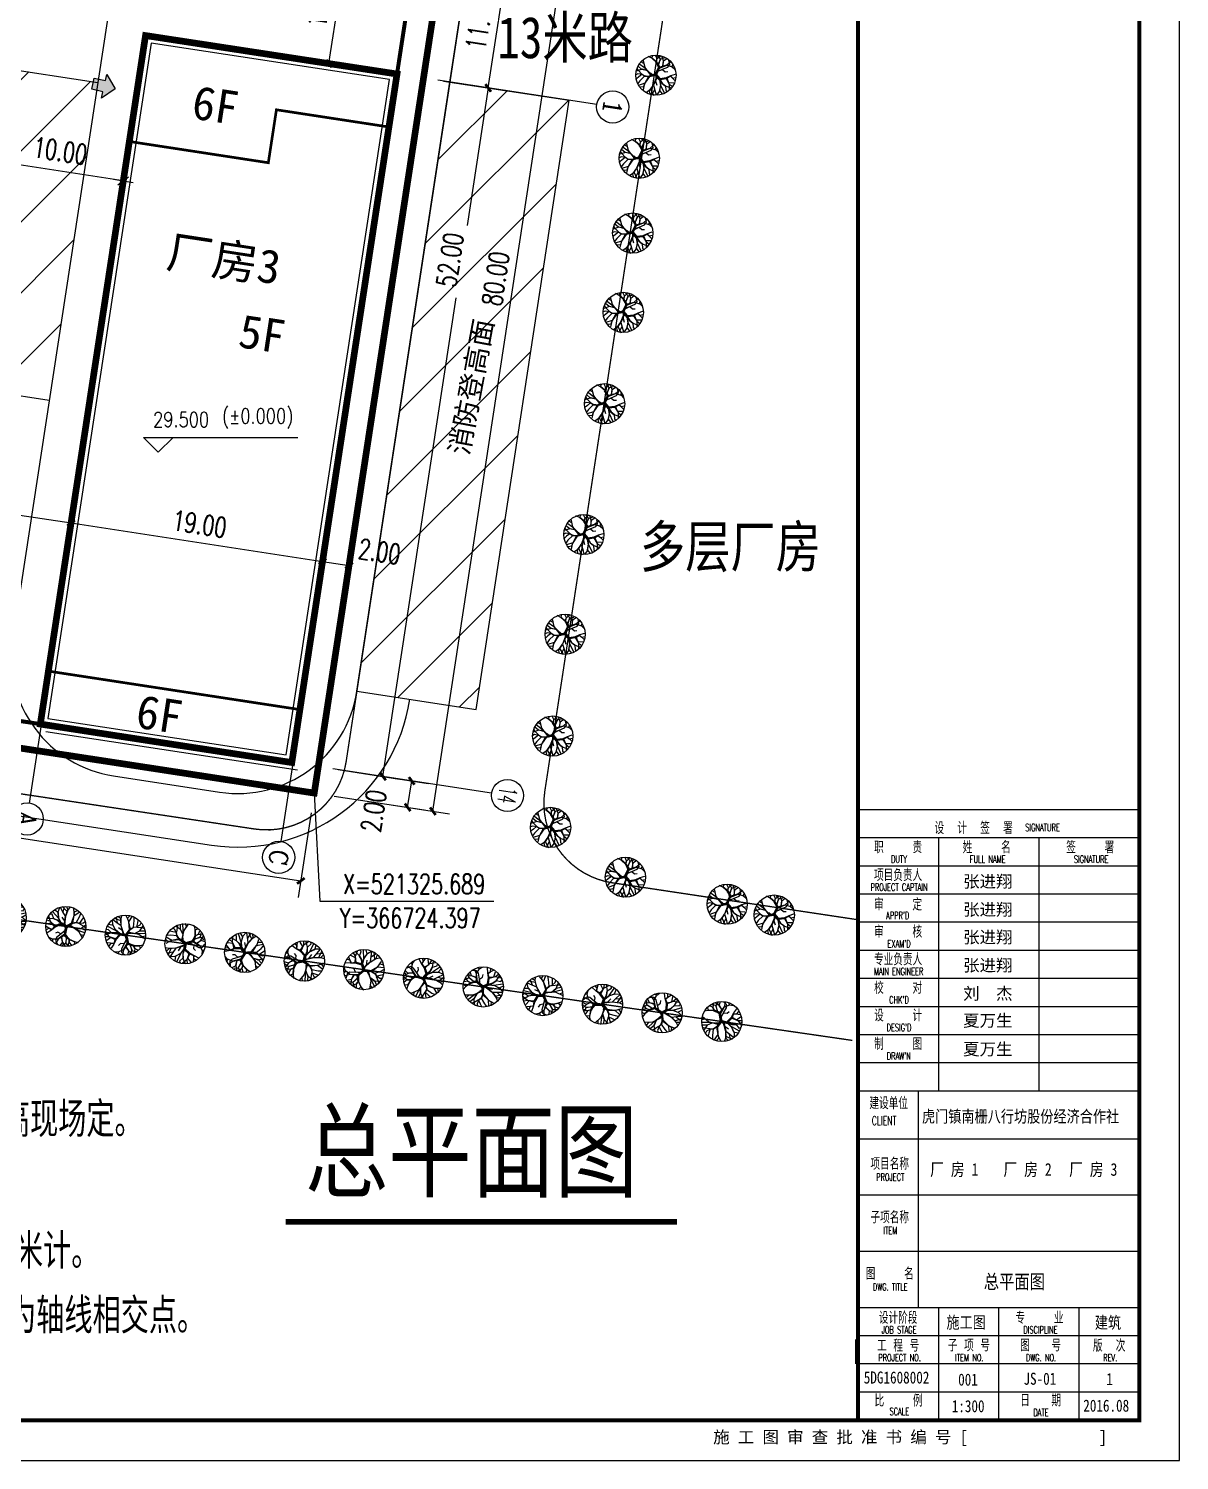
# Model space of a CAD drawing. Extents: x 367348645 to 367600945, y 521264746 to 521442946.
# Drawn here: x 367515007 to 367600945, y 521264746 to 521371633 of the extents above; entities that cross this region are included whole.
import ezdxf
from ezdxf.enums import TextEntityAlignment as Align

# ---------------------------------------------------------------- set-up
doc = ezdxf.new("R2010")
doc.units = 0
doc.header["$LTSCALE"] = 1000
doc.header["$MEASUREMENT"] = 0
doc.linetypes.add('DASH', pattern=[0.35, 0.25, -0.1])
for name, color, linetype in [('0-图框', 4, 'Continuous'), ('0-图签', 2, 'Continuous'), ('AXIS', 3, 'Continuous'), ('AXIS_TEXT', 7, 'Continuous'), ('DIM_COOR', 3, 'Continuous'), ('DIM_SYMB', 3, 'Continuous'), ('DLSS', 5, 'Continuous'), ('PUB_DIM', 3, 'Continuous'), ('PUB_TEXT', 7, 'Continuous'), ('PUB_TITLE', 4, 'Continuous'), ('TREE', 74, 'Continuous'), ('WINDOW', 2, 'Continuous'), ('图框说明', 1, 'Continuous')]:
    doc.layers.add(name, color=color, linetype=linetype)
doc.styles.add('-宋体', font='SimSun.ttf', dxfattribs={"width": 0.8})
doc.styles.add('_HZTXT', font='txt.shx', dxfattribs={"width": 0.8, "bigfont": 'HZTXT.shx'})
doc.styles.add('_TCH_DIM', font='SIMPLEX', dxfattribs={"bigfont": 'GBCBIG'})
doc.styles.add('_TCH_DIM_T3', font='SIMPLEX', dxfattribs={"width": 0.705882, "bigfont": 'GBCBIG'})
doc.styles.add('chc-图签单线文字', font='romanc.shx', dxfattribs={"bigfont": 'hztxt.shx'})
doc.styles.add('chc-图签黑体', font='SIMHEI.TTF', dxfattribs={"width": 0.8})
doc.styles.add('COMPLEX', font='COMPLEX')
doc.styles.add('DIM_FONT', font='SIMPLEX', dxfattribs={"width": 0.7, "bigfont": 'GBCBIG'})
doc.styles.add('TQ', font='SIMHEI.TTF')
doc.styles.add('图框字型st', font='NSimSun.ttf')
doc.dimstyles.new('_TCH_ARCH_MM_M&&500', dxfattribs={"dimtxt": 1487.5, "dimasz": 500, "dimexe": 1250, "dimexo": 1500, "dimgap": 631.25, "dimtad": 1, "dimlfac": 0.001, "dimzin": 0, "dimdsep": 46, "dimtxsty": '_TCH_DIM_T3', "dimblk": 'ARCHTICK', "dimcen": 0.09, "dimclrt": 7, "dimazin": 2, "dimtfac": 1, "dimtdec": 0, "dimtix": 1, "dimtmove": 2, "dimatfit": 3, "dimldrblk": 'ARCHTICK', "dimfxl": 1, "dimtolj": 1, "dimtzin": 0, "dimarcsym": 0})
doc.dimstyles.new('DIMN500', dxfattribs={"dimscale": 5, "dimtxt": 300, "dimasz": 1, "dimexe": 250, "dimexo": 300, "dimgap": 150, "dimtad": 1, "dimdec": 0, "dimzin": 0, "dimdsep": 46, "dimtxsty": 'DIM_FONT', "dimblk": '_DIMX', "dimcen": 0.09, "dimclrt": 7, "dimadec": 0, "dimazin": 0, "dimtfac": 1, "dimtdec": 0, "dimtix": 1, "dimtmove": 2, "dimatfit": 3, "dimldrblk": '_DIMX', "dimfxl": 1, "dimtolj": 1, "dimtzin": 0, "dimarcsym": 0})
pattern_1 = [(45, (-462559.2, 3448.6), (-2651.65043, 2651.65043), [])]

# ---------------------------------------------------------------- blocks, each defined once
blk = doc.blocks.new('$植物$00000094')
for p, q in [((-524, 743, 0), (-671, 837, 0)), ((-524, 583, 0), (-524, 930, 0)), ((-203, 770, 0), (-390, 970, 0)), ((-256, 516, 0), (-176, 850, 0)), ((-176, 850, 0), (-203, 1050, 0)), ((-176, 850, 0), (38, 1064, 0)), ((-42, 970, 0), (-96, 1064, 0)), ((52, 770, 0), (-42, 970, 0)), ((38, 770, 0), (212, 970, 0)), ((212, 970, 0), (172, 1050, 0)), ((199, 556, 0), (359, 997, 0)), ((453, 716, 0), (480, 957, 0)), ((493, 743, 0), (734, 783, 0)), ((-805, 21, 0), (-1072, 48, 0)), ((-952, 289, 0), (-1059, 235, 0)), ((-938, 115, 0), (-1059, -72, 0)), ((-952, 302, 0), (-952, 489, 0)), ((-805, 35, 0), (-952, 302, 0)), ((-805, 35, 0), (-952, 289, 0)), ((-765, 142, 0), (-938, 115, 0)), ((-403, -139, 0), (-805, 35, 0)), ((-443, -179, 0), (-805, 21, 0)), ((-551, 583, 0), (-791, 703, 0)), ((-470, 21, 0), (-765, 142, 0)), ((-484, 222, 0), (-591, 315, 0)), ((-310, 489, 0), (-551, 583, 0)), ((-510, 569, 0), (-524, 743, 0)), ((-283, 529, 0), (-524, 583, 0)), ((-470, 35, 0), (-484, 222, 0)), ((-270, -72, 0), (-470, 35, 0)), ((-203, -72, 0), (-470, 21, 0)), ((-42, 8, 0), (-403, -139, 0)), ((-310, 516, 0), (-203, 770, 0)), ((-243, 489, 0), (-310, 516, 0)), ((-29, 275, 0), (-310, 489, 0)), ((-2, 329, 0), (-256, 516, 0)), ((-176, 409, 0), (-243, 489, 0)), ((-122, 382, 0), (-176, 409, 0)), ((-69, 355, 0), (-122, 382, 0)), ((-42, 289, 0), (-69, 355, 0)), ((-56, -5, 0), (-29, 275, 0)), ((-42, 8, 0), (11, 315, 0)), ((92, 115, 0), (-15, -19, 0)), ((-15, 35, 0), (346, -233, 0)), ((-15, 21, 0), (292, -166, 0)), ((-2, -45, 0), (52, 88, 0)), ((0, 2, 0), (52, 315, 0)), ((0, 2, 0), (25, 289, 0)), ((11, 315, 0), (65, 556, 0)), ((25, 289, 0), (78, 556, 0)), ((25, 115, 0), (480, 289, 0)), ((65, 556, 0), (38, 770, 0)), ((38, -45, 0), (52, 382, 0)), ((78, 556, 0), (52, 770, 0)), ((52, 315, 0), (225, 569, 0)), ((52, 382, 0), (199, 543, 0)), ((52, 88, 0), (480, 275, 0)), ((199, 543, 0), (453, 716, 0)), ((212, 168, 0), (346, 409, 0)), ((225, 569, 0), (493, 743, 0)), ((480, 289, 0), (613, 529, 0)), ((480, 275, 0), (854, 342, 0)), ((480, 275, 0), (854, 329, 0)), ((493, 275, 0), (747, 329, 0)), ((613, 529, 0), (747, 756, 0)), ((613, 503, 0), (894, 583, 0)), ((734, -126, 0), (1042, 75, 0)), ((747, 329, 0), (854, 703, 0)), ((854, 342, 0), (948, 476, 0)), ((854, 329, 0), (1015, 302, 0)), ((-831, -259, 0), (-1059, -219, 0)), ((-818, -433, 0), (-992, -326, 0)), ((-831, -259, 0), (-952, -500, 0)), ((-684, -580, 0), (-912, -567, 0)), ((-631, -72, 0), (-831, -259, 0)), ((-617, -86, 0), (-831, -246, 0)), ((-497, -313, 0), (-818, -433, 0)), ((-805, -446, 0), (-818, -660, 0)), ((-484, -286, 0), (-805, -446, 0)), ((-671, -580, 0), (-738, -767, 0)), ((-497, -460, 0), (-684, -580, 0)), ((-537, -500, 0), (-658, -580, 0)), ((-430, -139, 0), (-617, -86, 0)), ((-470, -166, 0), (-537, -500, 0)), ((-524, -487, 0), (-497, -807, 0)), ((-377, -166, 0), (-510, -446, 0)), ((-510, -446, 0), (-484, -807, 0)), ((-390, -139, 0), (-497, -460, 0)), ((-417, -152, 0), (-497, -406, 0)), ((-457, -192, 0), (-497, -313, 0)), ((-430, -206, 0), (-497, -500, 0)), ((-350, -152, 0), (-457, -192, 0)), ((-15, -5, 0), (-443, -179, 0)), ((-29, -72, 0), (-430, -206, 0)), ((-42, -32, 0), (-377, -166, 0)), ((-29, -59, 0), (-350, -152, 0)), ((25, -86, 0), (-270, -72, 0)), ((-29, -32, 0), (-203, -72, 0)), ((118, -714, 0), (-96, -1075, 0)), ((-56, -5, 0), (292, -192, 0)), ((-15, -59, 0), (185, -192, 0)), ((-2, -86, 0), (359, -246, 0)), ((118, -126, 0), (132, -286, 0)), ((185, -192, 0), (118, -714, 0)), ((132, -126, 0), (159, -714, 0)), ((145, -139, 0), (145, -487, 0)), ((145, -487, 0), (319, -754, 0)), ((159, -513, 0), (306, -754, 0)), ((159, -714, 0), (212, -1088, 0)), ((292, -166, 0), (480, -380, 0)), ((292, -192, 0), (466, -393, 0)), ((306, -192, 0), (734, -112, 0)), ((306, -754, 0), (600, -901, 0)), ((319, -754, 0), (346, -1021, 0)), ((346, -233, 0), (734, -112, 0)), ((359, -246, 0), (466, -406, 0)), ((466, -393, 0), (506, -567, 0)), ((480, -380, 0), (506, -553, 0)), ((480, -393, 0), (827, -393, 0)), ((493, -580, 0), (493, -847, 0)), ((506, -553, 0), (640, -740, 0)), ((506, -567, 0), (720, -593, 0)), ((640, -740, 0), (747, -781, 0)), ((720, -593, 0), (881, -607, 0)), ((734, -112, 0), (921, -19, 0)), ((734, -112, 0), (1055, -273, 0)), ((827, -393, 0), (1015, -366, 0)), ((921, -19, 0), (1055, -126, 0)), ((-497, -807, 0), (-631, -874, 0)), ((-484, -807, 0), (-417, -1021, 0)), ((11, -914, 0), (65, -1088, 0)), ((493, -847, 0), (466, -981, 0))]:
    blk.add_line(p, q)
blk.add_circle((0, 2, 0), 1086)
blk = doc.blocks.new('_ArchTick')
at = {"color": 0, "linetype": 'ByBlock', "const_width": 0.4}
blk.add_lwpolyline([(-0.5, -0.5), (0.5, 0.5)], dxfattribs=at)
blk = doc.blocks.new('*D15')
at = {"color": 0, "linetype": 'ByBlock'}
for p, q in [((366702592, 521098116), (366703298, 521102734)), ((366733753, 521096814), (366703109, 521101498)), ((366733236, 521093432), (366733942, 521098049))]:
    blk.add_line(p, q, dxfattribs=at)
at = {"layer": 'Defpoints', "color": 0, "linetype": 'ByBlock'}
for p in [(366703109, 521101498), (366702365, 521096634), (366733010, 521091950)]:
    blk.add_point(p, dxfattribs=at)
at = {"color": 0, "linetype": 'ByBlock', "xscale": 500, "yscale": 500, "zscale": 500}
for p, rotation in [((366703109, 521101498), 171.309527868228), ((366733753, 521096814), 351.309527868228)]:
    blk.add_blockref('_ArchTick', p, dxfattribs=dict(at, rotation=rotation))
at = {"color": 7, "linetype": 'ByBlock', "insert": (366718223, 521097797), "char_height": 1487.5, "attachment_point": 5, "rotation": 171.30953, "style": '_TCH_DIM_T3'}
blk.add_mtext('\\A1;31.00', dxfattribs=at)
blk = doc.blocks.new('*D24')
at = {"color": 0, "linetype": 'ByBlock'}
for p, q in [((366689512, 521062181), (366688747, 521057177)), ((366706811, 521059536), (366706046, 521054533)), ((366688936, 521058413), (366706235, 521055769))]:
    blk.add_line(p, q, dxfattribs=at)
at = {"layer": 'Defpoints', "color": 0, "linetype": 'ByBlock'}
for p in [(366689739, 521063663), (366707038, 521061019), (366706235, 521055769)]:
    blk.add_point(p, dxfattribs=at)
at = {"color": 0, "linetype": 'ByBlock', "xscale": 500, "yscale": 500, "zscale": 500}
for p, rotation in [((366688936, 521058413), 171.3096467845225), ((366706235, 521055769), 351.3096467845224)]:
    blk.add_blockref('_ArchTick', p, dxfattribs=dict(at, rotation=rotation))
at = {"color": 7, "linetype": 'ByBlock', "insert": (366697793, 521058450), "char_height": 1487.5, "attachment_point": 5, "rotation": 351.30965, "style": '_TCH_DIM_T3'}
blk.add_mtext('\\A1;17.50', dxfattribs=at)
blk = doc.blocks.new('*D25')
at = {"color": 0, "linetype": 'ByBlock'}
for p, q in [((366706811, 521059536), (366706046, 521054533)), ((366706235, 521055769), (366725017, 521052898)), ((366725593, 521056666), (366724828, 521051662))]:
    blk.add_line(p, q, dxfattribs=at)
at = {"layer": 'Defpoints', "color": 0, "linetype": 'ByBlock'}
for p in [(366707038, 521061019), (366725819, 521058148), (366725017, 521052898)]:
    blk.add_point(p, dxfattribs=at)
at = {"color": 0, "linetype": 'ByBlock', "xscale": 500, "yscale": 500, "zscale": 500}
for p, rotation in [((366706235, 521055769), 171.3096467842844), ((366725017, 521052898), 351.3096467842844)]:
    blk.add_blockref('_ArchTick', p, dxfattribs=dict(at, rotation=rotation))
at = {"color": 7, "linetype": 'ByBlock', "insert": (366715834, 521055692), "char_height": 1487.5, "attachment_point": 5, "rotation": 351.30965, "style": '_TCH_DIM_T3'}
blk.add_mtext('\\A1;19.00', dxfattribs=at)
blk = doc.blocks.new('*D26')
at = {"color": 0, "linetype": 'ByBlock'}
for p, q in [((366725593, 521056666), (366724828, 521051662)), ((366727570, 521056363), (366726806, 521051360)), ((366725017, 521052898), (366726995, 521052595))]:
    blk.add_line(p, q, dxfattribs=at)
at = {"layer": 'Defpoints', "color": 0, "linetype": 'ByBlock'}
for p in [(366725819, 521058148), (366727797, 521057846), (366726995, 521052595)]:
    blk.add_point(p, dxfattribs=at)
at = {"color": 0, "linetype": 'ByBlock', "xscale": 500, "yscale": 500, "zscale": 500}
for p, rotation in [((366725017, 521052898), 171.3096467850951), ((366726995, 521052595), 351.3096467850951)]:
    blk.add_blockref('_ArchTick', p, dxfattribs=dict(at, rotation=rotation))
at = {"color": 7, "linetype": 'ByBlock', "insert": (366729278, 521053637), "char_height": 1487.5, "attachment_point": 5, "rotation": 351.30965, "style": '_TCH_DIM_T3'}
blk.add_mtext('\\A1;2.00', dxfattribs=at)
blk = doc.blocks.new('*D27')
at = {"color": 0, "linetype": 'ByBlock'}
for p, q in [((367554171, 521392766), (367558520, 521392101)), ((367545196, 521313209), (367557284, 521392290)), ((367542083, 521313685), (367546432, 521313020))]:
    blk.add_line(p, q, dxfattribs=at)
at = {"layer": 'Defpoints', "color": 0, "linetype": 'ByBlock'}
for p in [(367552688, 521392993), (367557284, 521392290), (367540600, 521313912)]:
    blk.add_point(p, dxfattribs=at)
at = {"color": 0, "linetype": 'ByBlock', "xscale": 500, "yscale": 500, "zscale": 500}
for p, rotation in [((367557284, 521392290), 81.30926966846582), ((367545196, 521313209), 261.3092696684658)]:
    blk.add_blockref('_ArchTick', p, dxfattribs=dict(at, rotation=rotation))
at = {"color": 7, "linetype": 'ByBlock', "insert": (367549881, 521352957), "char_height": 1487.5, "attachment_point": 5, "rotation": 81.30927, "style": '_TCH_DIM_T3'}
blk.add_mtext('\\A1;80.00', dxfattribs=at)
blk = doc.blocks.new('*D28')
at = {"color": 0, "linetype": 'ByBlock'}
for p, q in [((367538122, 521316314), (367544848, 521315285)), ((367543310, 521313497), (367543613, 521315474)), ((367537820, 521314337), (367544546, 521313308))]:
    blk.add_line(p, q, dxfattribs=at)
at = {"layer": 'Defpoints', "color": 0, "linetype": 'ByBlock'}
for p in [(367536639, 521316540), (367536337, 521314563), (367543613, 521315474)]:
    blk.add_point(p, dxfattribs=at)
at = {"color": 0, "linetype": 'ByBlock', "xscale": 500, "yscale": 500, "zscale": 500}
for p, rotation in [((367543613, 521315474), 81.30926966821497), ((367543310, 521313497), 261.309269668215)]:
    blk.add_blockref('_ArchTick', p, dxfattribs=dict(at, rotation=rotation))
at = {"color": 7, "linetype": 'ByBlock', "insert": (367540774, 521313222), "char_height": 1487.5, "attachment_point": 5, "rotation": 81.30927, "style": '_TCH_DIM_T3'}
blk.add_mtext('\\A1;2.00', dxfattribs=at)
blk = doc.blocks.new('*D29')
at = {"color": 0, "linetype": 'ByBlock'}
for p, q in [((367545979, 521367717), (367550564, 521367016)), ((367549329, 521367205), (367547758, 521356927)), ((367541471, 521315802), (367546932, 521351527)), ((367538122, 521316314), (367542707, 521315613))]:
    blk.add_line(p, q, dxfattribs=at)
at = {"layer": 'Defpoints', "color": 0, "linetype": 'ByBlock'}
for p in [(367544496, 521367943), (367549329, 521367205), (367536639, 521316540)]:
    blk.add_point(p, dxfattribs=at)
at = {"color": 0, "linetype": 'ByBlock', "xscale": 500, "yscale": 500, "zscale": 500}
for p, rotation in [((367549329, 521367205), 81.30926966844886), ((367541471, 521315802), 261.3092696684488)]:
    blk.add_blockref('_ArchTick', p, dxfattribs=dict(at, rotation=rotation))
at = {"color": 7, "linetype": 'ByBlock', "insert": (367546469, 521354361), "char_height": 1487.5, "attachment_point": 5, "rotation": 81.30927, "style": '_TCH_DIM_T3'}
blk.add_mtext('\\A1;52.00', dxfattribs=at)
blk = doc.blocks.new('*D30')
at = {"color": 0, "linetype": 'ByBlock'}
for p, q in [((367547407, 521377060), (367551993, 521376359)), ((367549329, 521367205), (367550757, 521376548)), ((367545979, 521367717), (367550564, 521367016))]:
    blk.add_line(p, q, dxfattribs=at)
at = {"layer": 'Defpoints', "color": 0, "linetype": 'ByBlock'}
for p in [(367545925, 521377287), (367550757, 521376548), (367544496, 521367943)]:
    blk.add_point(p, dxfattribs=at)
at = {"color": 0, "linetype": 'ByBlock', "xscale": 500, "yscale": 500, "zscale": 500}
for p, rotation in [((367550757, 521376548), 81.30926966831778), ((367549329, 521367205), 261.3092696683178)]:
    blk.add_blockref('_ArchTick', p, dxfattribs=dict(at, rotation=rotation))
at = {"color": 7, "linetype": 'ByBlock', "insert": (367548684, 521372084), "char_height": 1487.5, "attachment_point": 5, "rotation": 81.30927, "style": '_TCH_DIM_T3'}
blk.add_mtext('\\A1;11.00', dxfattribs=at)
blk = doc.blocks.new('*D31')
at = {"color": 0, "linetype": 'ByBlock'}
for p, q in [((367388507, 521335641), (367387543, 521329336)), ((367387732, 521330571), (367535335, 521308009)), ((367536110, 521313080), (367535146, 521306774))]:
    blk.add_line(p, q, dxfattribs=at)
at = {"layer": 'Defpoints', "color": 0, "linetype": 'ByBlock'}
for p in [(367388734, 521337124), (367536337, 521314562), (367535335, 521308009)]:
    blk.add_point(p, dxfattribs=at)
at = {"color": 0, "linetype": 'ByBlock', "xscale": 500, "yscale": 500, "zscale": 500}
for p, rotation in [((367387732, 521330571), 171.3092696684677), ((367535335, 521308009), 351.3092696684677)]:
    blk.add_blockref('_ArchTick', p, dxfattribs=dict(at, rotation=rotation))
at = {"color": 7, "linetype": 'ByBlock', "insert": (367470240, 521319446), "char_height": 1487.5, "attachment_point": 5, "rotation": 351.30927, "style": '_TCH_DIM_T3'}
blk.add_mtext('\\A1;149.32', dxfattribs=at)
blk = doc.blocks.new('_AXISO')
blk.add_circle((0, 0), 0.5)
at = {"layer": 'AXIS_TEXT', "style": 'COMPLEX', "width": 1.041667}
blk.add_attdef('A', text='', height=0.56, dxfattribs=at).set_placement((-0.25, -0.28), (0.25, -0.28), align=Align.FIT)
blk = doc.blocks.new('_DIMX')
blk.add_line((-150, 0), (150, 0))
blk.add_lwpolyline([(-70, -70), (70, 70)])
blk = doc.blocks.new('*D38')
at = {"color": 0, "linetype": 'ByBlock'}
for p, q in [((367513131, 521367913), (367512005, 521360546)), ((367523017, 521366402), (367521890, 521359035)), ((367522074, 521360271), (367512199, 521361780))]:
    blk.add_line(p, q, dxfattribs=at)
at = {"layer": 'Defpoints', "color": 0, "linetype": 'ByBlock'}
for p in [(367513358, 521369396), (367523243, 521367885), (367512194, 521361781)]:
    blk.add_point(p, dxfattribs=at)
at = {"color": 0, "linetype": 'ByBlock', "xscale": 5, "yscale": 5, "zscale": 5}
for p, rotation in [((367512194, 521361781), 171.3092696691357), ((367522079, 521360270), 351.3092696691357)]:
    blk.add_blockref('_DIMX', p, dxfattribs=dict(at, rotation=rotation))
at = {"color": 7, "linetype": 'ByBlock', "insert": (367517363, 521362508), "char_height": 1500, "attachment_point": 5, "rotation": 351.30927, "style": 'DIM_FONT'}
blk.add_mtext('\\A1;10.00', dxfattribs=at)
blk = doc.blocks.new('*D45')
at = {"color": 0, "linetype": 'ByBlock'}
for p, q in [((367536853, 521387624), (367541438, 521386923)), ((367537438, 521369022), (367540203, 521387112)), ((367534088, 521369534), (367538673, 521368833))]:
    blk.add_line(p, q, dxfattribs=at)
at = {"layer": 'Defpoints', "color": 0, "linetype": 'ByBlock'}
for p in [(367535370, 521387850), (367540203, 521387112), (367532605, 521369761)]:
    blk.add_point(p, dxfattribs=at)
at = {"color": 0, "linetype": 'ByBlock', "xscale": 500, "yscale": 500, "zscale": 500}
for p, rotation in [((367540203, 521387112), 81.30939450490757), ((367537438, 521369022), 261.3093945049076)]:
    blk.add_blockref('_ArchTick', p, dxfattribs=dict(at, rotation=rotation))
at = {"color": 7, "linetype": 'ByBlock', "insert": (367536770, 521373754), "char_height": 1487.5, "attachment_point": 5, "rotation": 81.30939, "style": '_TCH_DIM_T3'}
blk.add_mtext('\\A1;18.30', dxfattribs=at)

msp = doc.modelspace()

# ---------------------------------------------------------------- hatches: boundary and pattern name
h = msp.add_hatch()
h.set_pattern_fill('ANSI31', color=9, scale=30000, style=0)
h.set_pattern_definition(pattern_1)
h.paths.add_polyline_path([(367520167.184, 521367615.008), (367507316.721, 521369579.278), (367504747.829, 521352774.894), (367439206.413, 521362792.847), (367438148.753, 521355873.211), (367503690.025, 521345855.281), (367516540.822, 521343890.96)])
h.paths.add_polyline_path([(367512033.001, 521351810.356), (367514145.077, 521363029.955), (367511221.43, 521363580.329), (367509109.353, 521352360.729)], flags=24)
h.paths.add_polyline_path([(367465573.546, 521354714.197), (367476793.145, 521352602.12), (367477343.518, 521355525.768), (367466123.919, 521357637.844)], flags=24)
h = msp.add_hatch()
h.set_pattern_fill('ANSI31', color=9, scale=30000, style=0)
h.set_pattern_definition(pattern_1)
h.paths.add_polyline_path([(367555369.824, 521366281.17), (367546473.159, 521367641.078), (367539522.513, 521322169.202), (367548419.178, 521320809.294)])
h.paths.add_polyline_path([(367548490.762, 521339251.942), (367550602.839, 521350471.541), (367547679.191, 521351021.914), (367545567.115, 521339802.315)], flags=24)
at = {"layer": 'WINDOW'}
msp.add_hatch(color=256, dxfattribs=at).paths.add_polyline_path([(367520742.41, 521367754.945), (367519911.692, 521367945.178), (367519721.847, 521367116.149), (367520552.565, 521366925.917), (367520444.294, 521366453.112), (367521468.67, 521367145.566), (367520846.232, 521368208.32)])

# ---------------------------------------------------------------- linework, layer by layer
at = {"color": 3}
for p, q in [((367523793.614, 521391339.511), (367513821.028, 521326097.773)), ((367546473.159, 521367641.078), (367549667.185, 521388536.745)), ((367507316.721, 521369579.278), (367520167.184, 521367615.008)), ((367539522.513, 521322169.202), (367546473.159, 521367641.078)), ((367546473.159, 521367641.078), (367555369.824, 521366281.17)), ((367548419.178, 521320809.294), (367555369.824, 521366281.17)), ((367503690.025, 521345855.281), (367516540.822, 521343890.96)), ((367539522.513, 521322169.202), (367548419.178, 521320809.294)), ((367521357.843, 521315841.191), (367529265.998, 521314632.436)), ((367499006.04, 521315211.19), (367528661.621, 521310678.358))]:
    msp.add_line(p, q, dxfattribs=at)
for p, q in [((367523737.237, 521371116.399), (367542519.085, 521368245.482)), ((367535080.887, 521316272.67), (367516299.038, 521319143.587))]:
    msp.add_line(p, q)
at = {"linetype": 'Continuous'}
for p, q in [((367519720.612, 521367110.76), (367519911.941, 521367946.265)), ((367519906.79, 521367946.3), (367520742.41, 521367754.945)), ((367520742.41, 521367754.945), (367520846.232, 521368208.32)), ((367520846.232, 521368208.32), (367521468.67, 521367145.566)), ((367520552.565, 521366925.917), (367519716.944, 521367117.272)), ((367521468.67, 521367145.566), (367520444.294, 521366453.112)), ((367520444.294, 521366453.112), (367520552.565, 521366925.917))]:
    msp.add_line(p, q, dxfattribs=at)
for points in [[(367356144.58, 521439945.751), (367576944.58, 521439945.751), (367576944.58, 521267745.751), (367356144.58, 521267745.751), (367356144.58, 521439945.751)], [(367534662.178, 521316842.479), (367546145.774, 521391969.407), (367415334.479, 521411964.086), (367395799.44, 521352281.045), (367415757.541, 521345748.498)], [(367576514.646, 521296099.48), (367387521.449, 521323466.863), (367383110.449, 521321778.863), (367373575.678, 521292837.196)]]:
    msp.add_lwpolyline(points)
at = {"color": 1, "linetype": 'DASH', "ltscale": 5, "const_width": 500}
msp.add_lwpolyline([(367548425.014, 521393644.251), (367536337.014, 521314563.251), (367388734.014, 521337124.251), (367413961.014, 521414197.251)], close=True, dxfattribs=at)
at = {"color": 2, "linetype": 'DASH', "ltscale": 5, "const_width": 300}
msp.add_lwpolyline([(367546145.774, 521391969.407), (367534662.177, 521316842.476), (367391368.833, 521338744.749), (367415334.479, 521411964.086)], close=True, dxfattribs=at)
at = {"color": 4, "const_width": 500}
msp.add_lwpolyline([(367534661.839, 521316842.528), (367542519.085, 521368245.482), (367523737.237, 521371116.399), (367515879.99, 521319713.445)], close=True, dxfattribs=at)
msp.add_lwpolyline([(367534243.13, 521317412.337), (367541949.276, 521367826.773), (367524155.946, 521370546.589), (367516449.8, 521320132.153)], close=True)
at = {"color": 4, "const_width": 200}
for points in [[(367541914.682, 521364291.408), (367533512.276, 521365575.766), (367532907.872, 521361621.693), (367522528.43, 521363208.252)], [(367516484.394, 521323667.518), (367535266.243, 521320796.601)]]:
    msp.add_lwpolyline(points, dxfattribs=at)
at = {"color": 3}
for centre, radius, start, end in [((367522717.693, 521324737.865), 9000, 171.30926967, 261.30964678), ((367530625.848, 521323529.11), 9000, 261.30964678, 351.30926967), ((367530625.848, 521323529.11), 13000, 261.30964678, 351.30926967)]:
    msp.add_arc(centre, radius, start, end, dxfattribs=at)
at = {"layer": '0-图框'}
for p, q in [((367576944.58, 521313340.792), (367597944.58, 521313340.792)), ((367576944.58, 521311240.792), (367597944.58, 521311240.792)), ((367576944.58, 521311240.792), (367597944.58, 521311240.792)), ((367582944.58, 521311240.792), (367582944.58, 521292340.792)), ((367590444.58, 521311240.792), (367590444.58, 521292340.792)), ((367576944.58, 521309140.792), (367597944.58, 521309140.792)), ((367576944.58, 521307040.792), (367597944.58, 521307040.792)), ((367576944.58, 521307040.792), (367597944.58, 521307040.792)), ((367576944.58, 521307040.792), (367597944.58, 521307040.792)), ((367576944.58, 521304940.792), (367597944.58, 521304940.792)), ((367576944.58, 521304940.792), (367597944.58, 521304940.792)), ((367576944.58, 521304940.792), (367597944.58, 521304940.792)), ((367576944.58, 521302840.792), (367597944.58, 521302840.792)), ((367576944.58, 521302840.792), (367597944.58, 521302840.792)), ((367576944.58, 521302840.792), (367597944.58, 521302840.792)), ((367576944.58, 521300740.792), (367597944.58, 521300740.792)), ((367576944.58, 521300740.792), (367597944.58, 521300740.792)), ((367576944.58, 521298640.792), (367597944.58, 521298640.792)), ((367576944.58, 521296540.792), (367597944.58, 521296540.792)), ((367576944.58, 521294440.792), (367597944.58, 521294440.792)), ((367576944.58, 521292340.792), (367597944.58, 521292340.792)), ((367576944.58, 521292340.792), (367597944.58, 521292340.792)), ((367581444.58, 521292340.792), (367581444.58, 521280345.751)), ((367576944.58, 521288745.751), (367597944.58, 521288745.751)), ((367597944.58, 521284545.751), (367576944.58, 521284545.751)), ((367597944.58, 521280345.751), (367576944.58, 521280345.751)), ((367597944.58, 521280345.751), (367576944.58, 521280345.751)), ((367581444.58, 521280345.751), (367581444.58, 521276145.751)), ((367576944.58, 521276145.751), (367597944.58, 521276145.751)), ((367582944.58, 521276145.751), (367582944.58, 521267745.751)), ((367587444.58, 521276145.751), (367587444.58, 521274045.751)), ((367593444.58, 521276145.751), (367593444.58, 521267745.751)), ((367597944.58, 521274045.751), (367576944.58, 521274045.751)), ((367587444.58, 521274045.751), (367587444.58, 521267745.751)), ((367597944.58, 521271945.751), (367576944.58, 521271945.751)), ((367597944.58, 521269845.751), (367576944.58, 521269845.751))]:
    msp.add_line(p, q, dxfattribs=at)
msp.add_lwpolyline([(367348644.58, 521264745.751), (367600944.58, 521264745.751), (367600944.58, 521442945.751), (367348644.58, 521442945.751)], close=True, dxfattribs=at)
at = {"layer": '0-图框', "const_width": 300}
msp.add_lwpolyline([(367356144.58, 521267745.751), (367597944.58, 521267745.751), (367597944.58, 521439945.751), (367356144.58, 521439945.751)], close=True, dxfattribs=at)
for points in [[(367576944.58, 521267745.751), (367576944.58, 521439945.752)], [(367576944.58, 521267745.751), (367576944.58, 521439945.751)]]:
    msp.add_lwpolyline(points, dxfattribs=at)
at = {"layer": '0-图框'}
msp.add_lwpolyline([(367356144.58, 521267745.751), (367597944.58, 521267745.751)], dxfattribs=at)
for p in [(367597944.58, 521357145.751), (367577904.929, 521267745.751)]:
    msp.add_point(p, dxfattribs=at)
at = {"layer": 'AXIS'}
for p, q in [((367557439.802, 521365965.048), (367545577.559, 521367778.108)), ((367515084.462, 521313818.692), (367516897.522, 521325680.936)), ((367533866.348, 521310948.015), (367535679.407, 521322810.258)), ((367549583.211, 521314561.994), (367537720.968, 521316375.054))]:
    msp.add_line(p, q, dxfattribs=at)
at = {"layer": 'DIM_COOR', "color": 3}
for p, q in [((367536337.014, 521314563.251), (367536753, 521306504.443)), ((367536753, 521306504.443), (367549737.364, 521306504.443))]:
    msp.add_line(p, q, dxfattribs=at)
at = {"layer": 'DIM_SYMB', "const_width": 420}
msp.add_lwpolyline([(367534194.953, 521282561.274), (367563422.706, 521282561.274)], dxfattribs=at)
at = {"layer": 'DLSS', "color": 0, "linetype": 'Continuous', "flags": 128}
msp.add_lwpolyline([(367417984.383, 521417159.896, 100, 100, 0), (367448994.383, 521412423.896, 100, 100, 0), (367484840.383, 521406908.896, 100, 100, 0), (367544994.019, 521397591.948, 100, 100, -0.4136328796), (367550006.764, 521390756.042, 100, 100, 0), (367538718.277, 521316905.539, 100, 100, -0.4135001647), (367531895.014, 521311878.843, 100, 100, 0), (367450884.383, 521324059.896, 0, 0, 0)], format="xyseb", dxfattribs=at)
at = {"layer": 'DLSS', "color": 0, "linetype": 'Continuous', "const_width": 100, "flags": 128}
msp.add_lwpolyline([(367576944.58, 521305105.027), (367558594.949, 521307864.144, -0.4149273201), (367553555.992, 521314704.051), (367564826.45, 521388436.602, -0.4147944837), (367571675.924, 521393459.298), (367576944.58, 521392643.258)], format="xyb", dxfattribs=at)
msp.add_lwpolyline([(367387521.449, 521323466.863), (367387521.449, 521323466.863), (367576514.646, 521296099.48)], dxfattribs=at)
at = {"layer": 'PUB_DIM'}
for p, q in [((367524690.701, 521340005.684), (367523581.901, 521341114.484)), ((367523581.901, 521341114.484), (367525799.501, 521341114.484)), ((367525799.501, 521341114.484), (367524690.701, 521340005.684)), ((367525799.501, 521341114.484), (367535104.822, 521341114.484))]:
    msp.add_line(p, q, dxfattribs=at)
at = {"layer": 'PUB_TITLE', "color": 4}
msp.add_lwpolyline([(367348644.58, 521264745.751), (367600944.58, 521264745.751), (367600944.58, 521442945.751), (367348644.58, 521442945.751)], close=True, dxfattribs=at)
at = {"layer": 'PUB_TITLE', "color": 4, "const_width": 300}
msp.add_lwpolyline([(367356144.58, 521267745.751), (367597944.58, 521267745.751), (367597944.58, 521439945.751), (367356144.58, 521439945.751)], close=True, dxfattribs=at)
at = {"layer": '图框说明'}
msp.add_line((367576783.413, 521271956.516), (367576783.413, 521273780.779), dxfattribs=at)

# ---------------------------------------------------------------- block references
at = {"layer": 'AXIS'}
ref = msp.add_blockref('_AXISO', (367558626.027, 521365783.742), dxfattribs=dict(at, xscale=2400, yscale=2400, zscale=2400, rotation=261.31))
ref.add_attrib('A', '1', dxfattribs={"layer": 'AXIS_TEXT', "height": 1344, "rotation": 261.31, "style": 'COMPLEX', "width": 2.083333}).set_placement((367558052.394, 521366478.386), (367557871.088, 521365292.162), align=Align.FIT)
ref = msp.add_blockref('_AXISO', (367550769.435, 521314380.688), dxfattribs=dict(at, xscale=2400, yscale=2400, zscale=2400, rotation=261.31))
ref.add_attrib('A', '14', dxfattribs={"layer": 'AXIS_TEXT', "height": 1344, "rotation": 261.31, "style": 'COMPLEX', "width": 0.604839}).set_placement((367550195.803, 521315075.332), (367550014.497, 521313889.107), align=Align.FIT)
at = {"layer": 'AXIS', "xscale": 2400, "yscale": 2400, "zscale": 2400, "rotation": 261.31}
msp.add_blockref('_AXISO', (367514903.156, 521312632.468), dxfattribs=at).add_auto_attribs({'A': 'A'})
at = {"layer": 'AXIS'}
ref = msp.add_blockref('_AXISO', (367533685.042, 521309761.79), dxfattribs=dict(at, xscale=2400, yscale=2400, zscale=2400, rotation=261.31))
ref.add_attrib('A', 'C', dxfattribs={"layer": 'AXIS_TEXT', "height": 1344, "rotation": 261.31, "style": 'COMPLEX', "width": 1.25}).set_placement((367533111.409, 521310456.434), (367532930.103, 521309270.21), align=Align.FIT)
at = {"layer": 'TREE', "xscale": 1.380810017685184, "yscale": 1.380810017685184, "zscale": 1.380810017685184}
for p, rotation in [((367561852.871, 521368158.858), 224.9299600207526), ((367560611.767, 521361957.235), 224.9299600207526), ((367560115.325, 521356375.776), 224.9299600207526), ((367559417.22, 521350453.229), 224.9299600207526), ((367558020.978, 521343631.443), 224.9299600207526), ((367556469.599, 521333863.887), 224.9299600207526), ((367555073.361, 521326421.936), 224.9299600207526), ((367554142.534, 521318824.948), 224.9299600207526), ((367553987.394, 521312003.162), 224.9299600207526), ((367559572.357, 521308282.187), 224.9299600207526), ((367567174.111, 521306266.659), 224.9299600207526), ((367513330.069, 521305248.997), 305.0776696066164), ((367570689.705, 521305459.943), 224.9299600207526), ((367517783.619, 521304604.096), 60.7892086550493), ((367522237.168, 521303959.194), 84.0919217505417), ((367526690.718, 521303314.293), 175.0175481429487), ((367531144.267, 521302669.391), 38.70601519821772), ((367535597.816, 521302024.49), 350.5185094759972), ((367540051.366, 521301379.588), 20.76479384746849), ((367544504.915, 521300734.687), 324.9635303811762), ((367548958.464, 521300089.785), 299.1448713644826), ((367553412.014, 521299444.884), 95.77074495681629), ((367557865.563, 521298799.982), 343.1464583269753), ((367562319.113, 521298155.081), 304.5283364360484), ((367566772.662, 521297510.179), 261.5594958342235)]:
    msp.add_blockref('$植物$00000094', p, dxfattribs=dict(at, rotation=rotation))

# ---------------------------------------------------------------- texts
at = {"color": 7, "style": 'TQ'}
for s, p in [('6F', (367527087.723, 521364948.109, -11092.77)), ('厂房3', (367525190.875, 521353815.945, -11092.77)), ('5F', (367530574.649, 521347872.876, -11092.77)), ('6F', (367522903.412, 521319472.238, -11092.77))]:
    msp.add_text(s, height=2500, rotation=351.30927088, dxfattribs=at).set_placement(p)
at = {"layer": '0-图框', "style": 'chc-图签单线文字'}
for s, height, width, p in [('设  计  签  署   ', 900, 0.8, (367586318.85, 521312003.888)), ('SIGNATURE', 540, 0.6, (367590724.679, 521311997.889)), ('职    责', 900, 0.8, (367579939.19, 521310567.871)), ('姓    名', 900, 0.8, (367586558.412, 521310567.871)), ('签    署', 900, 0.8, (367594285.623, 521310567.871)), ('DUTY', 540, 0.6, (367580011.712, 521309621.254)), ('FULL NAME', 540, 0.6, (367586630.934, 521309621.254)), ('SIGNATURE', 540, 0.6, (367594358.145, 521309621.254)), ('项目负责人', 900, 0.8, (367579939.19, 521308484.267)), ('PROJECT CAPTAIN', 540, 0.6, (367580011.712, 521307537.649)), ('审    定', 900, 0.8, (367579939.19, 521306294.731)), ("APPR'D", 540, 0.6, (367579909.61, 521305426.04)), ('审    核', 900, 0.8, (367579939.19, 521304261.185)), ('专业负责人', 900, 0.8, (367579939.19, 521302194.412)), ("EXAM'D", 540, 0.6, (367580011.712, 521303314.568)), ('校    对', 900, 0.8, (367579939.19, 521300071.331)), ('MAIN ENGINEER', 540, 0.6, (367579980.674, 521301247.794)), ('设    计', 900, 0.8, (367579939.19, 521298004.558)), ("CHK'D", 540, 0.6, (367580011.712, 521299124.713)), ('制    图', 900, 0.8, (367579939.19, 521295881.477)), ("DESIG'D", 540, 0.6, (367580011.712, 521297057.941)), ("DRAW'N", 540, 0.6, (367579991.94, 521294934.859)), ('项目名称', 900, 0.8, (367579313.603, 521286932.813)), ('PROJECT', 540, 0.6, (367579356.55, 521285894.891)), ('子项名称', 900, 0.8, (367579313.603, 521282939.32)), ('ITEM', 540, 0.6, (367579356.55, 521281901.398)), ('图    名', 900, 0.8, (367579313.603, 521278729.25)), ('DWG. TITLE', 540, 0.6, (367579356.55, 521277691.328)), ('设计阶段', 900, 0.8, (367579939.19, 521275437.054)), ('专    业', 900, 0.8, (367590501.27, 521275437.054)), ('工 程 号', 900, 0.8, (367579943.937, 521273356.314)), ('JOB STAGE', 540, 0.6, (367580011.712, 521274490.437)), ('子 项 号', 900, 0.8, (367585226.731, 521273356.314)), ('图   号', 900, 0.8, (367590584.168, 521273356.314)), ('DISCIPLINE', 540, 0.6, (367590573.792, 521274490.437)), ('版  次', 900, 0.8, (367595701.716, 521273356.314)), ('PROJECT NO.', 540, 0.6, (367580051.136, 521272409.696)), ('ITEM NO.', 540, 0.6, (367585257.253, 521272409.696)), ('DWG. NO.', 540, 0.6, (367590614.69, 521272409.696)), ('REV.', 540, 0.6, (367595779.964, 521272409.696)), ('比    例', 900, 0.8, (367579971.914, 521269251.949)), ('日   期', 900, 0.8, (367590584.168, 521269263.042)), ('SCALE', 540, 0.6, (367580039.778, 521268395.132)), ('DATE', 540, 0.6, (367590614.69, 521268316.424))]:
    msp.add_text(s, height=height, dxfattribs=dict(at, width=width)).set_placement(p, align=Align.MIDDLE)
for s, height, width, p in [('建设单位', 900, 0.8, (367577797.199, 521290963.557)), ('CLIENT', 690, 0.6, (367577980.5, 521289763.557))]:
    msp.add_text(s, height=height, dxfattribs=dict(at, width=width)).set_placement(p)
at = {"layer": '0-图框', "style": '图框字型st', "oblique": 0}
msp.add_text('施 工 图 审 查 批 准 书 编 号 [                ]', height=900, dxfattribs=at).set_placement((367566131.252, 521266032.911))
at = {"layer": '0-图签', "style": 'chc-图签黑体'}
for s, p in [('张进翔', (367584796.955, 521307513.398)), ('张进翔', (367584796.955, 521305413.398)), ('张进翔', (367584796.955, 521303353.679)), ('张进翔', (367584796.955, 521301253.679)), ('刘  杰', (367584796.955, 521299148.942)), ('夏万生', (367584796.955, 521297129.381)), ('夏万生', (367584796.955, 521294994.461))]:
    msp.add_text(s, height=900, rotation=359.99984349, dxfattribs=at).set_placement(p)
at = {"layer": '0-图签', "style": 'chc-图签黑体', "width": 0.8}
for s, height, p in [('虎门镇南栅八行坊股份经济合作社', 900, (367581720.931, 521289975.607)), ('厂 房 1', 945, (367582333.195, 521285992.745, -37.229)), ('厂 房 2', 945, (367587807.212, 521285992.745, -37.229)), ('厂 房 3', 945, (367592710.022, 521285992.745, -37.229)), ('总平面图', 1050, (367586332.995, 521277564.493, -41.366)), ('施工图', 900, (367583549.405, 521274598.065)), ('建筑', 900, (367594629.947, 521274583.227, -20.683)), ('5DG1608002', 900, (367577377.221, 521270482.74)), ('001', 900, (367584424.556, 521270326.863)), ('JS-01', 900, (367589302.265, 521270391.048)), ('1', 900, (367595488.473, 521270364.419)), ('1:300', 900, (367583946.161, 521268342.21)), ('2016.08', 900, (367593766.391, 521268381.705))]:
    msp.add_text(s, height=height, rotation=359.99984344, dxfattribs=at).set_placement(p)
at = {"layer": 'PUB_DIM', "style": 'DIM_FONT', "width": 0.8}
for s, p in [('(%%p0.000)', (367534772.01, 521342157.452)), ('29.500', (367528484.909, 521341890.644))]:
    msp.add_text(s, height=1108.8, dxfattribs=at).set_placement(p, align=Align.RIGHT)
at = {"layer": 'PUB_TEXT'}
for s, height, style, width, p in [('13米路', 3096.2025, '-宋体', 0.8, (367550005.282, 521369427.478)), ('多层厂房', 3096.2025, '-宋体', 0.8, (367560663.472, 521331419.533)), ('X=521325.689', 1487.5, '_TCH_DIM', 0.705882, (367538487.364, 521307029.443)), ('Y=366724.397', 1487.5, '_TCH_DIM', 0.705882, (367538237.364, 521304491.943)), ('总平面图', 5696.2025, '-宋体', 0.8, (367535656.5, 521284985.35))]:
    msp.add_text(s, height=height, dxfattribs=dict(at, style=style, width=width)).set_placement(p)
at = {"layer": 'PUB_TEXT', "style": '-宋体'}
msp.add_text('消防登高面', height=1500, rotation=79.33890295, dxfattribs=at).set_placement((367547846.35, 521339725.159, -8.433))
at = {"layer": 'PUB_TEXT', "style": '_HZTXT', "width": 0.8}
for s, height, p in [('设计标高:室内标高%%p0.00相当于绝对标高现场定。', 2627.66592, (367474394.443, 521288926.16, -182119.195)), ('标高及座标均以米计。', 2627.6659, (367499272.435, 521279064.381, -182119.195)), ('除红线角点及注明者外，图中所注座标点均为轴线相交点。', 2627.66592, (367473535.96, 521274270.08, -182119.195))]:
    msp.add_text(s, height=height, rotation=359.93985134, dxfattribs=at).set_placement(p)

# ---------------------------------------------------------------- dimensions: what is measured, and where the dimension line sits
dim = msp.add_aligned_dim(p1=(367523243.232, 521367884.566), p2=(367513358.049, 521369395.575), distance=7702.825, text='10.00', dimstyle='DIMN500')
dim.commit()
dim.dimension.update_dxf_attribs({"geometry": '*D38', "text_midpoint": (367517363.388, 521362508.464)})
at = {"layer": 'PUB_DIM'}
for p1, p2, distance, text, picture, middle in [((367540600.051, 521313911.62), (367552688.051, 521392992.62), -4649.49, '80.00', '*D27', (367549880.945, 521352957.342)), ((367544496.46, 521367943.228), (367545924.65, 521377286.598), -4888.383, '11.00', '*D30', (367548683.599, 521372084.038))]:
    dim = msp.add_aligned_dim(p1=p1, p2=p2, distance=distance, text=text, dimstyle='_TCH_ARCH_MM_M&&500', dxfattribs=at)
    dim.commit()
    dim.dimension.update_dxf_attribs({"geometry": picture, "text_midpoint": middle})
dim = msp.add_linear_dim(base=(367540202.554, 521387111.641), p1=(367532605.243, 521369760.871), p2=(367535370.275, 521387850.273), angle=81.3093945, dimstyle='_TCH_ARCH_MM_M&&500', dxfattribs=at)
dim.commit()
dim.dimension.update_dxf_attribs({"geometry": '*D45', "text_midpoint": (367536769.84, 521373754.208), "dimtype": 161})
dim = msp.add_linear_dim(base=(367515048.769, 521380456.599), p1=(367544949.694, 521370908.329), p2=(367514305.265, 521375592.37), angle=171.30952787, text='31.00', dimstyle='_TCH_ARCH_MM_M&&500', override={"dimgap": 0}, dxfattribs=at)
dim.commit()
dim.dimension.update_dxf_attribs({"geometry": '*D15', "text_midpoint": (367530163.226, 521376755.365), "dimtype": 161, "text_rotation": 171.30952787, "insert": (811940.014, 278958.739)})
for base, p1, p2, angle, text, picture, middle in [((367549328.717, 521367204.589), (367536639.214, 521316540.274), (367544496.46, 521367943.228), 81.30926967, '52.00', '*D29', (367546468.627, 521354360.625)), ((367535335.208, 521308009.328), (367388734.014, 521337124.251), (367536336.866, 521314562.279), 351.30926967, '149.32', '*D31', (367470239.945, 521319445.982)), ((367543612.542, 521315474.36), (367536337.014, 521314563.251), (367536639.214, 521316540.274), 81.30926967, '2.00', '*D28', (367540774.134, 521313222.137))]:
    dim = msp.add_linear_dim(base=base, p1=p1, p2=p2, angle=angle, text=text, dimstyle='_TCH_ARCH_MM_M&&500', dxfattribs=at)
    dim.commit()
    dim.dimension.update_dxf_attribs({"geometry": picture, "text_midpoint": middle, "dimtype": 161})
for p1, p2, text, picture, middle in [((367501678.79, 521342622.047), (367518977.54, 521339977.947), '17.50', '*D24', (367509733.353, 521337408.505)), ((367518977.54, 521339977.947), (367537759.408, 521337107.154), '19.00', '*D25', (367527773.662, 521334651.058))]:
    dim = msp.add_aligned_dim(p1=p1, p2=p2, distance=-5311.688, text=text, dimstyle='_TCH_ARCH_MM_M&&500', dxfattribs=at)
    dim.commit()
    dim.dimension.update_dxf_attribs({"geometry": picture, "text_midpoint": middle, "insert": (811940.014, 278958.739)})
dim = msp.add_linear_dim(base=(367538934.538, 521331554.158), p1=(367537759.408, 521337107.154), p2=(367539737.104, 521336804.864), angle=351.30964678, text='2.00', dimstyle='_TCH_ARCH_MM_M&&500', dxfattribs=at)
dim.commit()
dim.dimension.update_dxf_attribs({"geometry": '*D26', "text_midpoint": (367541218.183, 521332596.074), "dimtype": 161, "insert": (811940.014, 278958.739)})

doc.saveas('drawing.dxf')
